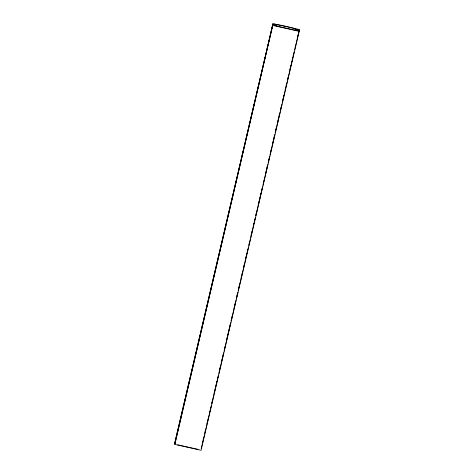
<?xml version="1.0" encoding="UTF-8"?>
<svg xmlns="http://www.w3.org/2000/svg" width="474" height="474" viewBox="0 0 474 474"><rect width="100%" height="100%" fill="white"/><g stroke="black" fill="none" stroke-linecap="round" stroke-linejoin="round"><path stroke-width="0.71" d="M298.353 33.613L299.201 29.584L297.079 29.382L297.079 29.785C299.183 30.561 294.401 30.46 295.361 28.873L294.769 28.718A59.457 12.034 13.2 0 0 286.065 26.609A59.457 12.034 13.2 0 0 277.361 24.82L276.769 24.713C277.74 26.71 272.953 24.737 275.056 24.855L275.056 24.447L272.929 23.7L174.793 442.633L175.149 443.172M174.793 443.06L272.929 23.7M299.201 30.01C297.53 29.815 300.066 30.466 299.207 31.367L201.071 450.3L174.799 444.416L272.935 24.476L273.622 24.458L272.935 24.127M174.799 444.416L272.935 24.476M295.024 30.318L295.361 28.873M298.863 31.023L299.201 29.584M202.244 443.895L202.754 441.732M203.091 440.293L203.767 437.407M204.946 432.359L205.621 429.474M206.972 423.709L207.985 419.377M209.336 413.612L209.846 411.45M210.183 410.004L210.859 407.125M211.706 403.516L212.719 399.191M214.07 393.42L215.083 389.095M215.421 387.655L216.097 384.769M216.434 383.33L216.938 381.161M217.276 379.721L217.951 376.836M219.302 371.071L220.315 366.746M221.672 360.975L222.176 358.812M222.513 357.366L223.189 354.487M224.374 349.439L225.049 346.553M226.4 340.782L227.413 336.457M227.751 335.017L228.427 332.132M228.764 330.692L229.268 328.529M229.606 327.084L230.281 324.198M231.128 320.596L232.142 316.271M234.002 308.337L234.506 306.174M234.843 304.735L235.519 301.849M236.704 296.801L237.379 293.916M238.73 288.151L239.743 283.819M241.094 278.054L241.604 275.892M241.941 274.446L242.617 271.566M243.458 267.958L244.471 263.633M245.822 257.862L246.836 253.537M247.173 252.097L247.849 249.211M249.034 244.163L249.709 241.278M251.06 235.513L252.073 231.182M253.424 225.417L253.934 223.254M254.271 221.808L254.947 218.929M255.788 215.32L256.801 210.995M258.152 205.224L259.165 200.899M259.503 199.459L260.179 196.574M260.516 195.134L261.026 192.971M261.364 191.526L262.039 188.64M263.39 182.875L263.899 180.713M265.754 172.779L266.264 170.616M266.601 169.177L267.277 166.291M268.456 161.243L269.131 158.357M270.482 152.587L271.501 148.261M272.852 142.496L273.356 140.334M273.694 138.888L274.369 136.002M275.216 132.4L276.229 128.075M277.58 122.304L278.594 117.979M278.931 116.539L279.607 113.653M280.792 108.605L281.467 105.72M282.818 99.955L283.831 95.624M285.182 89.859L285.686 87.696M286.023 86.25L286.699 83.371M287.546 79.762L288.559 75.437M289.91 69.666L290.923 65.341M291.261 63.901L291.937 61.016M292.274 59.576L292.784 57.407M293.122 55.968L293.797 53.082M295.148 47.317L295.652 45.154M297.512 37.221L298.016 35.058M201.231 448.57L204.27 435.588M204.608 434.148L206.131 427.661M206.468 426.215L211.368 405.306M211.706 403.866L218.461 375.023M218.798 373.577L223.698 352.668M224.036 351.228L230.791 322.385M231.128 320.945L236.028 300.03M236.366 298.59L237.889 292.103M238.226 290.657L243.121 269.747M243.458 268.308L248.358 247.392M248.696 245.953L250.219 239.465M250.556 238.019L255.456 217.11M255.794 215.67L262.549 186.827M262.886 185.381L267.786 164.472M268.124 163.032L269.641 156.544M269.979 155.099L274.879 134.189M275.216 132.75L280.116 111.834M280.454 110.395L281.971 103.907M282.308 102.461L287.208 81.552M287.546 80.112L294.307 51.269M294.644 49.823L299.201 30.36M297.245 30.188L297.66 30.129L296.949 29.305L297.915 29.264A60.862 12.318 13.2 0 0 286.065 26.331A60.862 12.318 13.2 0 0 274.215 23.961L275.181 24.429L275.187 24.879L274.476 24.938L274.89 25.181M175.149 443.457L174.799 443.409M296.457 30.016L295.853 30.04L296.274 30.431L275.874 25.863L276.289 25.661L275.684 25.365M272.941 25.483L299.207 31.367M177.732 444.796L198.132 449.364"/></g></svg>
